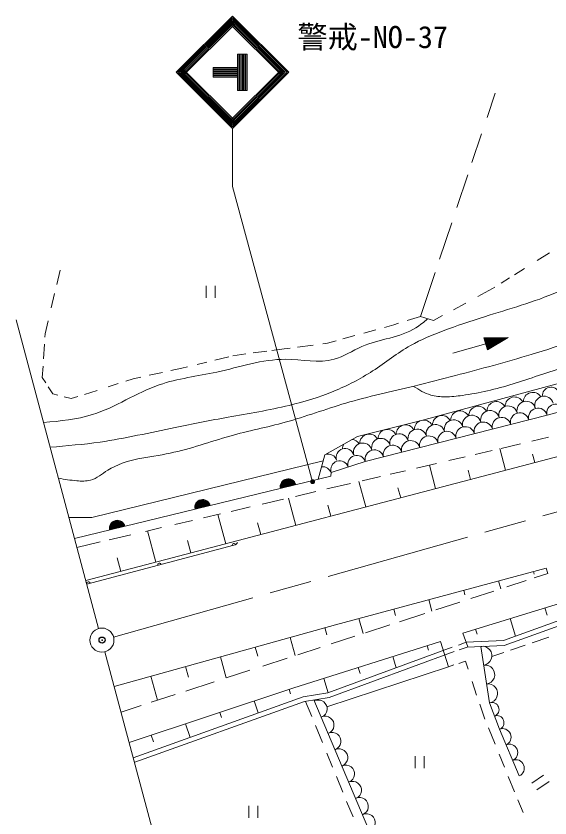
# Model space of a CAD drawing. Units: millimetres, scale not verified. Extents: x 40000 to 680000, y 20000 to 380000.
# Drawn here: x 85343 to 129630, y 245300 to 311798 of the extents above; entities that cross this region are included whole.
import ezdxf
from ezdxf.enums import TextEntityAlignment as Align

# ---------------------------------------------------------------- set-up
doc = ezdxf.new("R2010")
doc.units = ezdxf.units.MM
doc.header["$LTSCALE"] = 1000
doc.header["$PDMODE"] = 32
doc.header["$PDSIZE"] = 500
doc.linetypes.add('CHAIN', pattern=[18.5, 12, -1.5, 3.5, -1.5])
for name, color, linetype, lineweight in [('M-BGD', 7, 'Continuous', 13), ('M-BMK', 2, 'CHAIN', 13), ('M-BMK-SRVR', 3, 'Continuous', 13), ('M-STR-STRC', 7, 'Continuous', 13)]:
    doc.layers.add(name, color=color, linetype=linetype, lineweight=lineweight)
doc.layers.add('M-OTRS', color=6, linetype='Continuous')
doc.styles.add('ＭＳ ゴシック', font='')
doc.styles.get('ＭＳ ゴシック').set_extended_font_data('MS Gothic')

# ---------------------------------------------------------------- blocks, each defined once
blk = doc.blocks.new('filled_dot')
at = {"color": 0, "linetype": 'Continuous', "lineweight": -2, "const_width": 1.25}
blk.add_lwpolyline([(-0.625, 0, 1), (0.625, 0, 1)], format="xyb", close=True, dxfattribs=at)

msp = doc.modelspace()

# ---------------------------------------------------------------- linework, layer by layer
at = {"layer": 'M-BGD'}
for p, q in [((124412, 303397), (125081, 305391)), ((123161, 299662), (123958, 302040)), ((121904, 295911), (122819, 298642)), ((120472, 291636), (121485, 294660)), ((128569, 291523), (129580, 292156)), ((89000, 290723), (88718, 289523)), ((126684, 290342), (127531, 290873)), ((118878, 286878), (120097, 290518)), ((125580, 289651), (126280, 290090)), ((101115, 288433), (101115, 289433)), ((101865, 289433), (101865, 288433)), ((124863, 289202), (125046, 289316)), ((88547, 288791), (88266, 287597)), ((123656, 288546), (124863, 289202)), ((121618, 287440), (122643, 287997)), ((117794, 286543), (118878, 286878)), ((118878, 286878), (119963, 286542)), ((119963, 286542), (120724, 286955)), ((88017, 286535), (87759, 285436)), ((115896, 285981), (116675, 286197)), ((116675, 286197), (117071, 286320)), ((87759, 285436), (87742, 285180)), ((112451, 285026), (113438, 285299)), ((114178, 285505), (115200, 285788)), ((110787, 284622), (111188, 284675)), ((111188, 284675), (111895, 284872)), ((121575, 283840), (126156, 285148)), ((126156, 285148), (124156, 285115)), ((124156, 285115), (124440, 284120)), ((124189, 285116), (124469, 284137)), ((124241, 285117), (124513, 284164)), ((124292, 285118), (124557, 284190)), ((124344, 285119), (124602, 284217)), ((124396, 285119), (124646, 284243)), ((126156, 285148), (124440, 284120)), ((124448, 285120), (124691, 284270)), ((124500, 285121), (124735, 284297)), ((124551, 285122), (124779, 284323)), ((124603, 285123), (124824, 284350)), ((124655, 285124), (124868, 284377)), ((124707, 285125), (124913, 284403)), ((124758, 285125), (124957, 284430)), ((124810, 285126), (125001, 284456)), ((124862, 285127), (125046, 284483)), ((124914, 285128), (125090, 284510)), ((124965, 285129), (125135, 284536)), ((125017, 285130), (125179, 284563)), ((125069, 285131), (125223, 284589)), ((125121, 285131), (125268, 284616)), ((125172, 285132), (125312, 284643)), ((125224, 285133), (125357, 284669)), ((125276, 285134), (125401, 284696)), ((125328, 285135), (125445, 284723)), ((125379, 285136), (125490, 284749)), ((125431, 285136), (125534, 284776)), ((125483, 285137), (125579, 284802)), ((125535, 285138), (125623, 284829)), ((125586, 285139), (125667, 284856)), ((125638, 285140), (125712, 284882)), ((125690, 285141), (125756, 284909)), ((125742, 285142), (125801, 284935)), ((125793, 285142), (125845, 284962)), ((125845, 285143), (125889, 284989)), ((125897, 285144), (125934, 285015)), ((125949, 285145), (125978, 285042)), ((126000, 285146), (126023, 285069)), ((126052, 285147), (126067, 285095)), ((126104, 285148), (126111, 285122)), ((87702, 284589), (87621, 283374)), ((105026, 283857), (106135, 284003)), ((106561, 284060), (107584, 284195)), ((107584, 284195), (108092, 284263)), ((108689, 284342), (109991, 284516)), ((101820, 283262), (102984, 283547)), ((103338, 283634), (104397, 283774)), ((87580, 282757), (87518, 281832)), ((99093, 282593), (99576, 282711)), ((100378, 282908), (101179, 283104)), ((96397, 282005), (97497, 282245)), ((98174, 282393), (99093, 282593)), ((118972, 278252), (133458, 282184)), ((87518, 281832), (87814, 281375)), ((92974, 281047), (93820, 281318)), ((94452, 281521), (95048, 281712)), ((95048, 281712), (95695, 281852)), ((88019, 281058), (88400, 280470)), ((91030, 280425), (92075, 280759)), ((129385, 278700), (137744, 280927)), ((88400, 280470), (88800, 280365)), ((89333, 280224), (89921, 280070)), ((89921, 280070), (90462, 280243)), ((114315, 274856), (129385, 278700)), ((113660, 276942), (118972, 278252)), ((110970, 275424), (113660, 276942)), ((129513, 276869), (128130, 276547)), ((91134, 264989), (133585, 276148)), ((127177, 276324), (125574, 275950)), ((110411, 273384), (110970, 275424)), ((124844, 275780), (123436, 275451)), ((125951, 274141), (125473, 275926)), ((128369, 274777), (128183, 275473)), ((91630, 270211), (110826, 274901)), ((111477, 273941), (114315, 274856)), ((120221, 274700), (118557, 274312)), ((122610, 275258), (121240, 274938)), ((117644, 274099), (116387, 273805)), ((120148, 272616), (119627, 274562)), ((123050, 273379), (122846, 274139)), ((90200, 268476), (111447, 273636)), ((111447, 273636), (111477, 273941)), ((115574, 273616), (114040, 273257)), ((113077, 273033), (111131, 272579)), ((114345, 271090), (113781, 273197)), ((117247, 271853), (117024, 272683)), ((110205, 272362), (108513, 271967)), ((107522, 271736), (105762, 271325)), ((108542, 269565), (107935, 271832)), ((104768, 271093), (103192, 270725)), ((111444, 270328), (111203, 271228)), ((89731, 270225), (91630, 270211)), ((102305, 270518), (100880, 270186)), ((102740, 268039), (102089, 270468)), ((97413, 269376), (96089, 269067)), ((99988, 269977), (98501, 269630)), ((105641, 268802), (105381, 269773)), ((94873, 268783), (93076, 268364)), ((96937, 266514), (96243, 269103)), ((92308, 268185), (90397, 267739)), ((99838, 267277), (99559, 268317)), ((103421, 267908), (91211, 264699)), ((94035, 265751), (93738, 266862)), ((111828, 261321), (129314, 266026)), ((129314, 266026), (129455, 265570)), ((128332, 265519), (128271, 265745)), ((129455, 265570), (128325, 265203)), ((125552, 264303), (125374, 264966)), ((127670, 264990), (126055, 264466)), ((122403, 260631), (134430, 264314)), ((122577, 263816), (122477, 264186)), ((124988, 264119), (123054, 263492)), ((119838, 262448), (119580, 263407)), ((125764, 260012), (135591, 263555)), ((122147, 263197), (120172, 262556)), ((125842, 259615), (135752, 263187)), ((129385, 262116), (129203, 262713)), ((116827, 262090), (116683, 262627)), ((119253, 262258), (117151, 261575)), ((114124, 260592), (113786, 261848)), ((126780, 260379), (126334, 261835)), ((93486, 256207), (111828, 261321)), ((111133, 260485), (110967, 261081)), ((116338, 261311), (114322, 260657)), ((123596, 260531), (123466, 260956)), ((108498, 258766), (108077, 260275)), ((113454, 260375), (111491, 259738)), ((122822, 259481), (122403, 260631)), ((122670, 259874), (125764, 260012)), ((128165, 259830), (129541, 260301)), ((105400, 258708), (105188, 259470)), ((108306, 256062), (120543, 259929)), ((110562, 259436), (108713, 258836)), ((111206, 255675), (121515, 259451)), ((119565, 259222), (119450, 259584)), ((120543, 259929), (121206, 257830)), ((122032, 259641), (122670, 259874)), ((122088, 259235), (122750, 259477)), ((122677, 259877), (122670, 259874)), ((122670, 259874), (122677, 259877)), ((122750, 259477), (125842, 259615)), ((123901, 259529), (124617, 254846)), ((126347, 259209), (127585, 259632)), ((111308, 255287), (121696, 259091)), ((116882, 257754), (116590, 258680)), ((124807, 258683), (125814, 259027)), ((102786, 256912), (102298, 258664)), ((107846, 258554), (105809, 257893)), ((122061, 258115), (122615, 258300)), ((122615, 258300), (122838, 257629)), ((99656, 256970), (99408, 257858)), ((104732, 257543), (102776, 256908)), ((111131, 254518), (121206, 257830)), ((113889, 257271), (113729, 257776)), ((121206, 257830), (121670, 257985)), ((97075, 255057), (96518, 257053)), ((111242, 255689), (110868, 256872)), ((94729, 251563), (108306, 256062)), ((101764, 256580), (99430, 255822)), ((123177, 256614), (123550, 255496)), ((98553, 255537), (96558, 254889)), ((108122, 255606), (108009, 255964)), ((109162, 255344), (111206, 255675)), ((95070, 250293), (109162, 255344)), ((95205, 249917), (109262, 254955)), ((105430, 254006), (105100, 255000)), ((109262, 254955), (111308, 255287)), ((109347, 254969), (109868, 253703)), ((110057, 255084), (115711, 241691)), ((123801, 254741), (124189, 253576)), ((124617, 254846), (125437, 252650)), ((95734, 254622), (94056, 254077)), ((102391, 253639), (102253, 254056)), ((124189, 253576), (124220, 253500)), ((99780, 251981), (99405, 253113)), ((110171, 252968), (110750, 251563)), ((124522, 252764), (125073, 251420)), ((96739, 251622), (96557, 252169)), ((125437, 252650), (127077, 248789)), ((111119, 250667), (111596, 249512)), ((118453, 249424), (118453, 250424)), ((119203, 250424), (119203, 249424)), ((125411, 250595), (125854, 249515)), ((111912, 248744), (112452, 247433)), ((126172, 248740), (126690, 247477)), ((129085, 248848), (128135, 248174)), ((129557, 248315), (128537, 247637)), ((126965, 246805), (127401, 245742)), ((104651, 245318), (104651, 246318)), ((105401, 246318), (105401, 245318)), ((112765, 246675), (113296, 245385))]:
    msp.add_line(p, q, dxfattribs=at)
for centre, radius, start, end in [((129715, 280304), 721, 21.21073, 183.52942), ((126693, 279432), 778, 27.88497, 180.38424), ((128200, 279816), 778, 31.49136, 180.38424), ((129141, 279496), 778, 14.30882, 194.30882), ((123679, 278663), 778, 27.88497, 180.38424), ((125186, 279047), 778, 27.88497, 180.38424), ((126163, 278689), 778, 14.30882, 194.30882), ((127670, 279074), 778, 14.30882, 194.30882), ((130081, 278886), 721, 14.9184, 194.9184), ((120665, 277894), 778, 27.88497, 180.38424), ((122172, 278279), 778, 27.88497, 180.38424), ((123149, 277920), 778, 14.30882, 194.30882), ((124656, 278305), 778, 14.30882, 194.30882), ((127124, 278124), 778, 14.30882, 194.30882), ((128631, 278508), 778, 14.30882, 194.30882), ((119158, 277510), 778, 27.88497, 180.38424), ((121642, 277536), 778, 14.30882, 194.30882), ((124110, 277355), 778, 14.30882, 194.30882), ((125617, 277739), 778, 14.30882, 194.30882), ((116144, 276741), 778, 27.88497, 180.38424), ((117651, 277125), 778, 27.88497, 180.38424), ((118627, 276767), 778, 14.30882, 194.30882), ((120135, 277152), 778, 14.30882, 194.30882), ((121096, 276586), 778, 14.30882, 194.30882), ((122603, 276970), 778, 14.30882, 194.30882), ((113174, 275936), 745, 32.05976, 87.90274), ((114637, 276357), 778, 27.88497, 180.38424), ((115613, 275999), 778, 14.30882, 194.30882), ((117120, 276383), 778, 14.30882, 194.30882), ((119589, 276202), 778, 14.30882, 194.30882), ((113174, 275936), 745, 153.3657, 182.2084), ((114106, 275614), 778, 14.30882, 194.30882), ((116575, 275433), 778, 14.30882, 194.30882), ((118082, 275817), 778, 14.30882, 194.30882), ((111225, 274736), 745, 17.8787, 106.03059), ((112644, 275193), 745, 17.8787, 197.8787), ((113605, 274627), 745, 17.8787, 197.8787), ((115068, 275048), 778, 14.30882, 194.30882), ((112187, 274170), 745, 17.8787, 197.8787), ((110765, 273682), 745, 17.8787, 95.3678), ((107906, 272776), 650, 13.64913, 193.64913), ((107906, 272776), 600, 13.64913, 193.64913), ((107906, 272776), 550, 13.64913, 193.64913), ((107906, 272776), 500, 13.64913, 193.64913), ((107906, 272776), 450, 13.64913, 193.64913), ((107906, 272776), 400, 13.64913, 193.64913), ((107906, 272776), 350, 13.64913, 193.64913), ((107906, 272776), 300, 13.64913, 193.64913), ((107906, 272776), 250, 13.64913, 193.64913), ((107906, 272776), 200, 13.64913, 193.64913), ((107906, 272776), 150, 13.64913, 193.64913), ((107906, 272776), 100, 13.64913, 193.64913), ((107906, 272776), 50, 13.64913, 193.64913), ((100823, 271056), 650, 13.64913, 193.64913), ((100823, 271056), 600, 13.64913, 193.64913), ((100823, 271056), 550, 13.64913, 193.64913), ((100823, 271056), 500, 13.64913, 193.64913), ((100823, 271056), 450, 13.64913, 193.64913), ((100823, 271056), 400, 13.64913, 193.64913), ((100823, 271056), 350, 13.64913, 193.64913), ((100823, 271056), 300, 13.64913, 193.64913), ((100823, 271056), 250, 13.64913, 193.64913), ((100823, 271056), 200, 13.64913, 193.64913), ((100823, 271056), 150, 13.64913, 193.64913), ((100823, 271056), 100, 13.64913, 193.64913), ((100823, 271056), 50, 13.64913, 193.64913), ((93741, 269336), 650, 13.64913, 193.64913), ((93741, 269336), 600, 13.64913, 193.64913), ((93741, 269336), 550, 13.64913, 193.64913), ((93741, 269336), 500, 13.64913, 193.64913), ((93741, 269336), 450, 13.64913, 193.64913), ((93741, 269336), 400, 13.64913, 193.64913), ((93741, 269336), 350, 13.64913, 193.64913), ((93741, 269336), 300, 13.64913, 193.64913), ((93741, 269336), 250, 13.64913, 193.64913), ((93741, 269336), 200, 13.64913, 193.64913), ((93741, 269336), 150, 13.64913, 193.64913), ((93741, 269336), 100, 13.64913, 193.64913), ((93741, 269336), 50, 13.64913, 193.64913), ((103421, 267908), 150, 14.72865, 194.72865), ((103294, 268392), 500, 284.72865, 329.72865), ((97244, 266285), 150, 14.72865, 194.72865), ((91356, 264737), 150, 14.72865, 194.72865), ((124020, 258748), 790, 278.6993, 98.6993), ((124259, 257187), 790, 278.6993, 98.6993), ((124498, 255626), 790, 278.6993, 98.6993), ((110419, 254351), 732, 292.88732, 112.88732), ((124822, 254297), 586, 290.48036, 110.48036), ((110988, 253003), 732, 292.88732, 112.88732), ((125232, 253199), 586, 290.48036, 110.48036), ((125711, 252007), 699, 293.00887, 113.00887), ((111557, 251655), 732, 292.88732, 112.88732), ((126257, 250720), 699, 293.00887, 113.00887), ((112126, 250307), 732, 292.88732, 112.88732), ((126804, 249432), 699, 293.00887, 113.00887), ((112696, 248958), 732, 292.88732, 112.88732), ((113265, 247610), 732, 292.88732, 112.88732), ((113834, 246262), 732, 292.88732, 112.88732), ((114403, 244914), 732, 292.88732, 112.88732)]:
    msp.add_arc(centre, radius, start, end, dxfattribs=at)
for points, knots in [([(88172, 276045), (89556, 276160), (90939, 276275), (92310, 276471), (94402, 276770), (96465, 277257), (98537, 277688), (100000, 277993), (101467, 278270), (102938, 278531), (104629, 278831), (106325, 279110), (107995, 279514), (109252, 279819), (110495, 280194), (111693, 280685), (112818, 281145), (113904, 281706), (114924, 282370), (115982, 283058), (116969, 283857), (118061, 284477), (118920, 284966), (119845, 285344), (120776, 285694), (121907, 286120), (123048, 286504), (124194, 286865), (126233, 287506), (128289, 288071), (130281, 288925), (131222, 289328), (132149, 289796), (133137, 289955), (133762, 290055), (134412, 290032), (135056, 290049), (136750, 290093), (138406, 290415), (140066, 290704), (141854, 291015), (143648, 291287), (145450, 291500), (146897, 291671), (148350, 291803), (149804, 291875), (151935, 291980), (154070, 291955), (156205, 291930)], [0, 0, 0, 0, 1, 1, 1, 2, 2, 2, 3, 3, 3, 4, 4, 4, 5, 5, 5, 6, 6, 6, 7, 7, 7, 8, 8, 8, 9, 9, 9, 10, 10, 10, 11, 11, 11, 12, 12, 12, 13, 13, 13, 14, 14, 14, 15, 15, 15, 16, 16, 16, 16]), ([(151936, 288782), (150476, 288674), (149016, 288567), (147562, 288478), (145328, 288343), (143107, 288252), (140834, 288200), (139907, 288179), (138971, 288164), (138102, 287922), (137089, 287640), (136167, 287048), (135218, 286531), (132943, 285288), (130516, 284469), (128064, 283731), (125987, 283105), (123892, 282537), (121793, 281986), (120650, 281685), (119507, 281390), (118358, 281113), (116463, 280656), (114554, 280248), (112687, 279695), (111006, 279198), (109359, 278582), (107670, 278114), (106153, 277694), (104602, 277392), (103089, 276969), (101436, 276507), (99829, 275900), (98127, 275551), (96355, 275188), (94481, 275103), (92946, 274133), (92478, 273838), (92042, 273460), (91528, 273315), (91169, 273214), (90771, 273227), (90383, 273261), (89865, 273305), (89364, 273386), (88863, 273466)], [0, 0, 0, 0, 1, 1, 1, 2, 2, 2, 3, 3, 3, 4, 4, 4, 5, 5, 5, 6, 6, 6, 7, 7, 7, 8, 8, 8, 9, 9, 9, 10, 10, 10, 11, 11, 11, 12, 12, 12, 13, 13, 13, 14, 14, 14, 15, 15, 15, 15]), ([(87625, 278090), (89004, 278217), (90384, 278344), (91680, 278750), (93592, 279349), (95320, 280558), (97218, 281217), (98752, 281750), (100396, 281924), (102001, 282274), (103898, 282688), (105738, 283348), (107691, 283332), (109050, 283321), (110463, 282982), (111719, 283332), (112513, 283553), (113244, 284049), (114035, 284389), (115511, 285023), (117197, 285116), (118516, 285950), (118855, 286164), (119169, 286427), (119484, 286690)], [0, 0, 0, 0, 1, 1, 1, 2, 2, 2, 3, 3, 3, 4, 4, 4, 5, 5, 5, 6, 6, 6, 7, 7, 7, 8, 8, 8, 8]), ([(118313, 281089), (118774, 280803), (119236, 280516), (119744, 280368), (120131, 280255), (120545, 280222), (120954, 280224), (121429, 280226), (121898, 280276), (122365, 280339), (123061, 280433), (123755, 280556), (124439, 280714), (125875, 281043), (127270, 281522), (128673, 281981), (129836, 282361), (131004, 282729), (132129, 283191), (133455, 283735), (134720, 284409), (135989, 285120), (137019, 285698), (138052, 286300), (139186, 286560), (139858, 286715), (140565, 286749), (141259, 286704), (142173, 286645), (143065, 286448), (143967, 286330), (144719, 286232), (145478, 286188), (146237, 286144)], [0, 0, 0, 0, 1, 1, 1, 2, 2, 2, 3, 3, 3, 4, 4, 4, 5, 5, 5, 6, 6, 6, 7, 7, 7, 8, 8, 8, 9, 9, 9, 10, 10, 10, 11, 11, 11, 11])]:
    msp.add_open_spline(points, degree=3, knots=knots, dxfattribs=at)
at = {"layer": 'M-BMK'}
msp.add_line((93435, 260296), (187711, 286929), dxfattribs=at)
at = {"layer": 'M-BMK-SRVR'}
for p, q in [((85343, 286611), (92197, 261020)), ((92719, 259071), (97855, 239894))]:
    msp.add_line(p, q, dxfattribs=at)
msp.add_circle((92467, 260046), 1000, dxfattribs=at)
at = {"layer": 'M-OTRS'}
msp.add_point((92479, 260053), dxfattribs=at)
at = {"layer": 'M-STR-STRC'}
for p, q in [((98627, 307131), (103294, 311798)), ((98769, 307131), (103294, 311656)), ((98910, 307131), (103294, 311515)), ((99052, 307131), (103294, 311374)), ((99122, 307060), (103365, 311303)), ((99193, 306989), (103436, 311232)), ((103153, 311232), (107396, 306989)), ((103224, 311303), (107466, 307060)), ((103294, 311798), (107961, 307131)), ((103294, 311656), (107820, 307131)), ((103294, 311515), (107678, 307131)), ((103294, 311374), (107537, 307131)), ((99264, 306919), (103506, 311161)), ((103082, 311161), (107325, 306919)), ((103716, 308631), (104516, 308631)), ((103716, 308631), (103716, 305631)), ((103816, 308631), (103816, 305631)), ((103916, 308631), (103916, 305631)), ((104016, 308631), (104016, 305631)), ((104116, 308631), (104116, 305631)), ((104216, 308631), (104216, 305631)), ((104316, 308631), (104316, 305631)), ((104416, 308631), (104416, 305631)), ((104516, 308631), (104516, 305631)), ((99193, 307272), (103436, 303030)), ((99264, 307343), (103506, 303100)), ((101695, 307531), (103716, 307531)), ((101695, 307531), (101695, 306731)), ((101695, 307431), (103716, 307431)), ((101695, 307331), (103716, 307331)), ((101695, 307231), (103716, 307231)), ((103082, 303100), (107325, 307343)), ((103153, 303030), (107396, 307272)), ((98627, 307131), (103294, 302464)), ((98769, 307131), (103294, 302605)), ((98910, 307131), (103294, 302747)), ((99052, 307131), (103294, 302888)), ((99122, 307202), (103365, 302959)), ((101695, 307131), (103716, 307131)), ((101695, 307031), (103716, 307031)), ((101695, 306931), (103716, 306931)), ((101695, 306831), (103716, 306831)), ((101695, 306731), (103716, 306731)), ((103224, 302959), (107466, 307202)), ((103294, 302888), (107537, 307131)), ((103294, 302747), (107678, 307131)), ((103294, 302605), (107820, 307131)), ((103294, 302464), (107961, 307131)), ((103716, 305631), (104516, 305631)), ((103294, 302464), (103294, 297668)), ((103294, 297668), (109943, 273183))]:
    msp.add_line(p, q, dxfattribs=at)

# ---------------------------------------------------------------- block references
at = {"layer": 'M-STR-STRC', "xscale": 160, "yscale": 160, "rotation": 105.2}
msp.add_blockref('filled_dot', (109943, 273183), dxfattribs=at)

# ---------------------------------------------------------------- texts
at = {"layer": 'M-STR-STRC', "style": 'ＭＳ ゴシック'}
msp.add_text('警戒-NO-37', height=1833, dxfattribs=at).set_placement((108684, 308590), align=Align.BOTTOM_LEFT)

doc.saveas('drawing.dxf')
